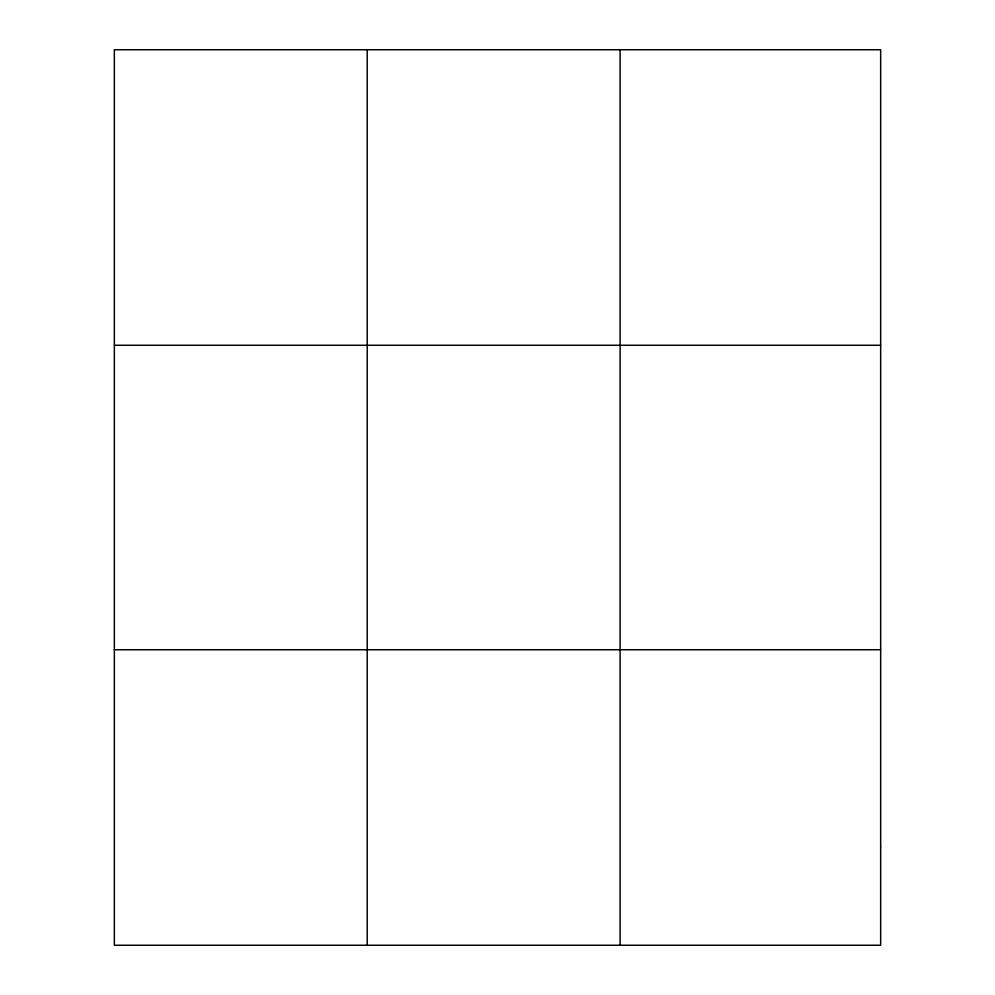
<?xml version="1.0" encoding="UTF-8"?>
<svg xmlns="http://www.w3.org/2000/svg" width="995" height="995" viewBox="0 0 995 995"><rect width="100%" height="100%" fill="white"/><g stroke="black" fill="none" stroke-linecap="round" stroke-linejoin="round"><path stroke-width="1.49" d="M367.217 945.25L367.217 49.75M620.109 945.25L620.109 49.75M114.338 345.265L880.662 345.265M114.338 649.735L880.662 649.735M880.662 846.745L880.662 945.25L114.338 945.25L114.338 49.75L880.662 49.75L880.662 846.745"/></g></svg>
